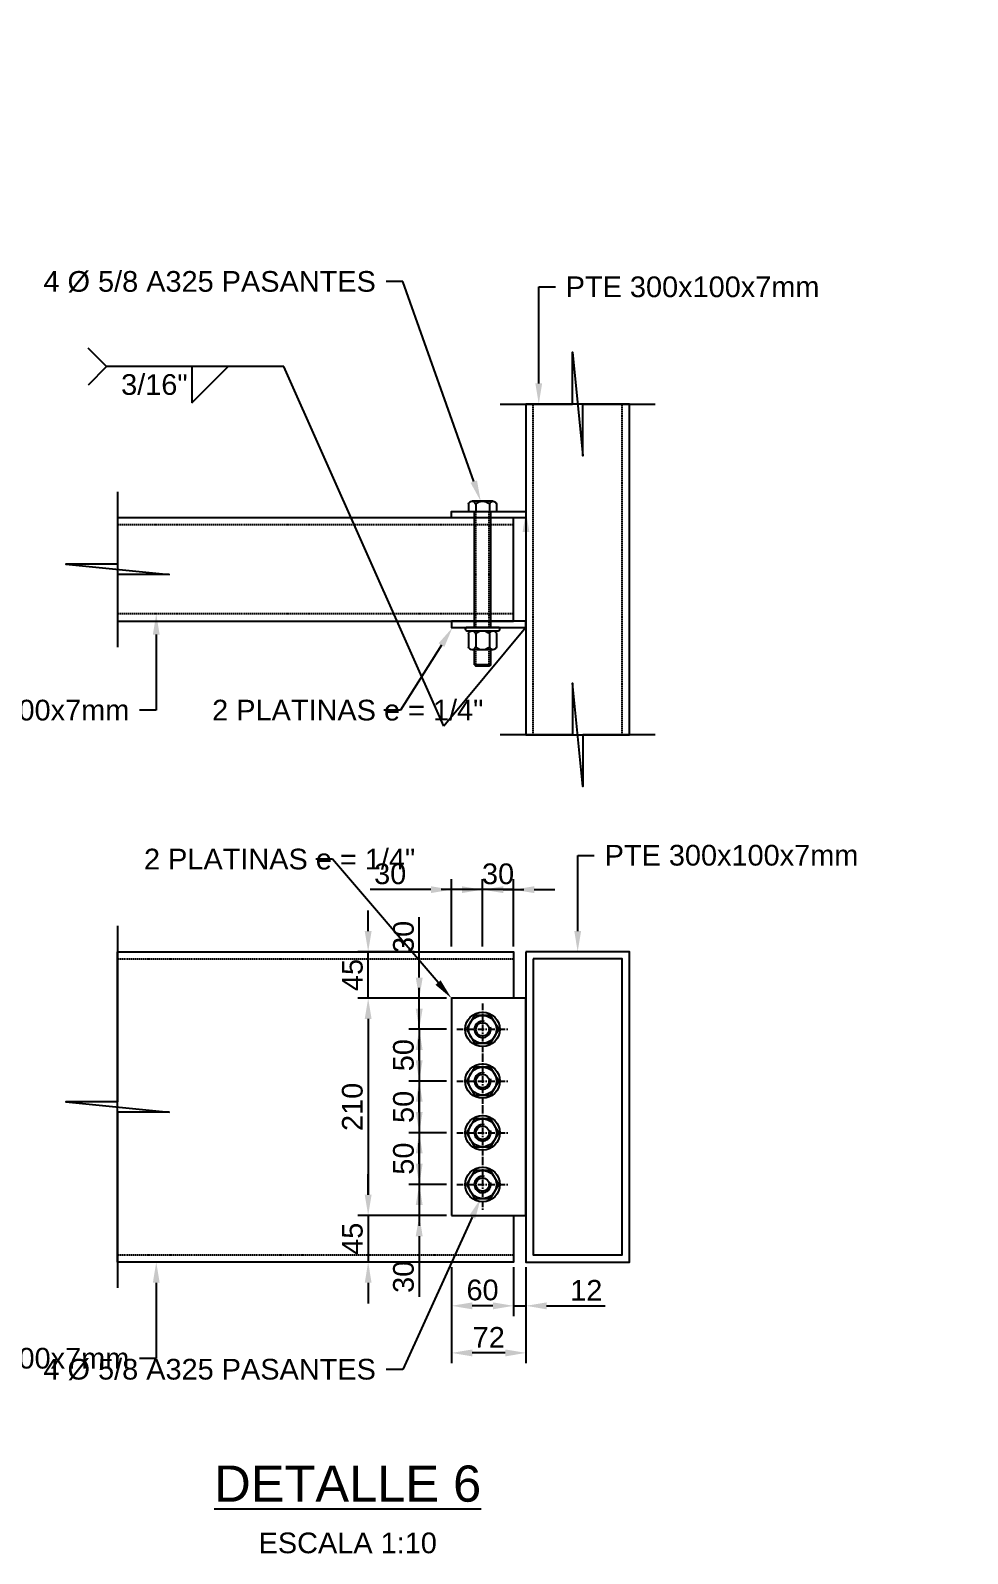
# Model space of a CAD drawing. Header units: millimetres. Extents: x -59786 to 1889966, y -10432 to 69447.
# Drawn here: x 7891 to 8797, y -5837 to -4365 of the extents above; entities that cross this region are included whole.
import ezdxf
from ezdxf import colors
from ezdxf.entities.mleader import LeaderData, LeaderLine
from ezdxf.enums import TextEntityAlignment as Align
from ezdxf.math import Vec2, Vec3

# ---------------------------------------------------------------- set-up
doc = ezdxf.new("R2010")
doc.units = ezdxf.units.MM
doc.header["$LTSCALE"] = 0.2
doc.linetypes.add('CENTER', pattern=[50.8, 31.75, -6.35, 6.35, -6.35])
doc.linetypes.add('HIDDEN', pattern=[9.525, 6.35, -3.175])
for name, color, linetype in [('EE-TEXTO 1', 4, 'Continuous'), ('EE-TEXTO 2', 2, 'Continuous'), ('SIM-COTAS', 1, 'Continuous'), ('SIM-EJES', 8, 'CENTER'), ('SIM-OCULTOS', 8, 'HIDDEN'), ('SIM-PLATINAS', 2, 'Continuous'), ('SIM-PTE 300x100x7', 213, 'Continuous')]:
    doc.layers.add(name, color=color, linetype=linetype)
doc.styles.add('ARIAL EE', font='arial.ttf')
doc.styles.get("Standard").update_dxf_attribs({"font": 'arial.ttf'})
doc.dimstyles.new('EE 1_STANDAR', dxfattribs={"dimtxt": 2, "dimasz": 2, "dimexe": 1, "dimexo": 0.5, "dimgap": 0.5, "dimtad": 1, "dimdec": 0, "dimdsep": 46, "dimtxsty": 'ARIAL EE', "dimcen": 1.5, "dimclrd": 256, "dimclre": 256, "dimclrt": 2, "dimadec": 0, "dimazin": 0, "dimtfac": 1, "dimtdec": 0, "dimtix": 1, "dimtmove": 0, "dimatfit": 2, "dimfxl": 1, "dimlwd": -1, "dimlwe": -1, "dimarcsym": 0})

# ---------------------------------------------------------------- blocks, each defined once
blk = doc.blocks.new('TUERCA 5-8')
blk.add_lwpolyline([(919700.1, -652089.1), (919692.3, -652102.6), (919700.1, -652116.1), (919715.7, -652116.1), (919723.5, -652102.6), (919715.7, -652089.1)], close=True)
for radius in [16.7, 13.5, 6.44]:
    blk.add_circle((919707.9, -652102.6), radius)
blk.add_arc((919707.9, -652102.6), 7.94, 75, 15)
at = {"layer": 'SIM-EJES'}
for p, q in [((919707.9, -652077.6), (919707.9, -652127.6)), ((919682.9, -652102.6), (919732.9, -652102.6))]:
    blk.add_line(p, q, dxfattribs=at)
blk = doc.blocks.new('TUER 5-8')
blk.add_blockref('TUERCA 5-8', (-919707.9, 652102.6))
blk = doc.blocks.new('*D456')
at = {"layer": 'SIM-COTAS', "transparency": 16777216}
for p, q in [((8267.2, -5280.4), (8267.2, -5221.9)), ((8293.4, -5300.4), (8257.2, -5300.4)), ((8267.2, -5330.4), (8267.2, -5300.4)), ((8288.4, -5330.4), (8257.2, -5330.4)), ((8267.2, -5350.4), (8267.2, -5370.4))]:
    blk.add_line(p, q, dxfattribs=at)
at = {"layer": 'SIM-COTAS', "linetype": 'Continuous', "transparency": 16777216}
for points in [[(8263.8, -5280.4), (8270.5, -5280.4), (8267.2, -5300.4)], [(8263.8, -5350.4), (8270.5, -5350.4), (8267.2, -5330.4)]]:
    blk.add_solid(points, dxfattribs=at)
at = {"layer": 'SIM-COTAS', "color": 2, "linetype": 'Continuous', "transparency": 16777216, "insert": (8252, -5241.1), "char_height": 20, "attachment_point": 5, "rotation": 90, "style": 'ARIAL EE'}
blk.add_mtext('30', dxfattribs=at)
blk = doc.blocks.new('*D457')
at = {"layer": 'SIM-COTAS', "transparency": 16777216}
for p, q in [((8267.2, -5310.4), (8267.2, -5290.4)), ((8293.4, -5330.4), (8257.2, -5330.4)), ((8267.2, -5330.4), (8267.2, -5380.4)), ((8293.4, -5380.4), (8257.2, -5380.4)), ((8267.2, -5400.4), (8267.2, -5420.4))]:
    blk.add_line(p, q, dxfattribs=at)
at = {"layer": 'SIM-COTAS', "linetype": 'Continuous', "transparency": 16777216}
for points in [[(8263.8, -5310.4), (8270.5, -5310.4), (8267.2, -5330.4)], [(8263.8, -5400.4), (8270.5, -5400.4), (8267.2, -5380.4)]]:
    blk.add_solid(points, dxfattribs=at)
at = {"layer": 'SIM-COTAS', "color": 2, "linetype": 'Continuous', "transparency": 16777216, "insert": (8252, -5355.4), "char_height": 20, "attachment_point": 5, "rotation": 90, "style": 'ARIAL EE'}
blk.add_mtext('50', dxfattribs=at)
blk = doc.blocks.new('*D458')
at = {"layer": 'SIM-COTAS', "transparency": 16777216}
for p, q in [((8267.2, -5360.4), (8267.2, -5340.4)), ((8293.4, -5380.4), (8257.2, -5380.4)), ((8267.2, -5380.4), (8267.2, -5430.4)), ((8293.4, -5430.4), (8257.2, -5430.4)), ((8267.2, -5450.4), (8267.2, -5470.4))]:
    blk.add_line(p, q, dxfattribs=at)
at = {"layer": 'SIM-COTAS', "linetype": 'Continuous', "transparency": 16777216}
for points in [[(8263.8, -5360.4), (8270.5, -5360.4), (8267.2, -5380.4)], [(8263.8, -5450.4), (8270.5, -5450.4), (8267.2, -5430.4)]]:
    blk.add_solid(points, dxfattribs=at)
at = {"layer": 'SIM-COTAS', "color": 2, "linetype": 'Continuous', "transparency": 16777216, "insert": (8252, -5405.4), "char_height": 20, "attachment_point": 5, "rotation": 90, "style": 'ARIAL EE'}
blk.add_mtext('50', dxfattribs=at)
blk = doc.blocks.new('*D459')
at = {"layer": 'SIM-COTAS', "transparency": 16777216}
for p, q in [((8267.2, -5410.4), (8267.2, -5390.4)), ((8293.4, -5430.4), (8257.2, -5430.4)), ((8267.2, -5430.4), (8267.2, -5480.4)), ((8293.4, -5480.4), (8257.2, -5480.4)), ((8267.2, -5500.4), (8267.2, -5520.4))]:
    blk.add_line(p, q, dxfattribs=at)
at = {"layer": 'SIM-COTAS', "linetype": 'Continuous', "transparency": 16777216}
for points in [[(8263.8, -5410.4), (8270.5, -5410.4), (8267.2, -5430.4)], [(8263.8, -5500.4), (8270.5, -5500.4), (8267.2, -5480.4)]]:
    blk.add_solid(points, dxfattribs=at)
at = {"layer": 'SIM-COTAS', "color": 2, "linetype": 'Continuous', "transparency": 16777216, "insert": (8252, -5455.4), "char_height": 20, "attachment_point": 5, "rotation": 90, "style": 'ARIAL EE'}
blk.add_mtext('50', dxfattribs=at)
blk = doc.blocks.new('*D460')
at = {"layer": 'SIM-COTAS', "transparency": 16777216}
for p, q in [((8267.2, -5460.4), (8267.2, -5440.4)), ((8293.4, -5480.4), (8257.2, -5480.4)), ((8267.2, -5480.4), (8267.2, -5510.4)), ((8293.4, -5510.4), (8257.2, -5510.4)), ((8267.2, -5530.4), (8267.2, -5589))]:
    blk.add_line(p, q, dxfattribs=at)
at = {"layer": 'SIM-COTAS', "linetype": 'Continuous', "transparency": 16777216}
for points in [[(8263.8, -5460.4), (8270.5, -5460.4), (8267.2, -5480.4)], [(8263.8, -5530.4), (8270.5, -5530.4), (8267.2, -5510.4)]]:
    blk.add_solid(points, dxfattribs=at)
at = {"layer": 'SIM-COTAS', "color": 2, "linetype": 'Continuous', "transparency": 16777216, "insert": (8252, -5569.7), "char_height": 20, "attachment_point": 5, "rotation": 90, "style": 'ARIAL EE'}
blk.add_mtext('30', dxfattribs=at)
blk = doc.blocks.new('*D462')
at = {"layer": 'SIM-COTAS', "transparency": 16777216}
for p, q in [((8293.4, -5300.4), (8207.8, -5300.4)), ((8217.8, -5320.4), (8217.8, -5490.4)), ((8293.4, -5510.4), (8207.8, -5510.4))]:
    blk.add_line(p, q, dxfattribs=at)
at = {"layer": 'SIM-COTAS', "linetype": 'Continuous', "transparency": 16777216}
for points in [[(8214.5, -5320.4), (8221.1, -5320.4), (8217.8, -5300.4)], [(8214.5, -5490.4), (8221.1, -5490.4), (8217.8, -5510.4)]]:
    blk.add_solid(points, dxfattribs=at)
at = {"layer": 'SIM-COTAS', "color": 2, "linetype": 'Continuous', "transparency": 16777216, "insert": (8202.6, -5405.4), "char_height": 20, "attachment_point": 5, "rotation": 90, "style": 'ARIAL EE'}
blk.add_mtext('210', dxfattribs=at)
blk = doc.blocks.new('*D461')
at = {"layer": 'SIM-COTAS', "transparency": 16777216}
for p, q in [((8217.8, -5235.4), (8217.8, -5215.4)), ((8262.2, -5255.4), (8207.8, -5255.4)), ((8217.8, -5300.4), (8217.8, -5255.4)), ((8293.4, -5300.4), (8207.8, -5300.4)), ((8217.8, -5320.4), (8217.8, -5340.4))]:
    blk.add_line(p, q, dxfattribs=at)
for points in [[(8214.5, -5235.4), (8221.1, -5235.4), (8217.8, -5255.4)], [(8214.5, -5320.4), (8221.1, -5320.4), (8217.8, -5300.4)]]:
    blk.add_solid(points, dxfattribs=at)
at = {"layer": 'SIM-COTAS', "color": 2, "transparency": 16777216, "insert": (8202.6, -5277.9), "char_height": 20, "attachment_point": 5, "rotation": 90, "style": 'ARIAL EE'}
blk.add_mtext('45', dxfattribs=at)
blk = doc.blocks.new('*D463')
at = {"layer": 'SIM-COTAS', "transparency": 16777216}
for p, q in [((8217.8, -5490.4), (8217.8, -5470.4)), ((8293.4, -5510.4), (8207.8, -5510.4)), ((8217.8, -5510.4), (8217.8, -5555.4)), ((8262.2, -5555.4), (8207.8, -5555.4)), ((8217.8, -5575.4), (8217.8, -5595.4))]:
    blk.add_line(p, q, dxfattribs=at)
for points in [[(8214.5, -5490.4), (8221.1, -5490.4), (8217.8, -5510.4)], [(8214.5, -5575.4), (8221.1, -5575.4), (8217.8, -5555.4)]]:
    blk.add_solid(points, dxfattribs=at)
at = {"layer": 'SIM-COTAS', "color": 2, "transparency": 16777216, "insert": (8202.6, -5532.9), "char_height": 20, "attachment_point": 5, "rotation": 90, "style": 'ARIAL EE'}
blk.add_mtext('45', dxfattribs=at)
blk = doc.blocks.new('*D464')
at = {"layer": 'SIM-COTAS', "transparency": 16777216}
for p, q in [((8358.4, -5560.4), (8358.4, -5607.7)), ((8370.4, -5560.4), (8370.4, -5607.7)), ((8338.4, -5597.7), (8318.4, -5597.7)), ((8358.4, -5597.7), (8370.4, -5597.7)), ((8390.4, -5597.7), (8447, -5597.7))]:
    blk.add_line(p, q, dxfattribs=at)
at = {"layer": 'SIM-COTAS', "linetype": 'Continuous', "transparency": 16777216}
for points in [[(8338.4, -5594.4), (8338.4, -5601.1), (8358.4, -5597.7)], [(8390.4, -5594.4), (8390.4, -5601.1), (8370.4, -5597.7)]]:
    blk.add_solid(points, dxfattribs=at)
at = {"layer": 'SIM-COTAS', "color": 2, "linetype": 'Continuous', "transparency": 16777216, "insert": (8428.7, -5582.7), "char_height": 20, "attachment_point": 5, "style": 'ARIAL EE'}
blk.add_mtext('12', dxfattribs=at)
blk = doc.blocks.new('*D465')
at = {"layer": 'SIM-COTAS', "transparency": 16777216}
for p, q in [((8298.4, -5560.4), (8298.4, -5607.7)), ((8358.4, -5560.4), (8358.4, -5607.7)), ((8338.4, -5597.7), (8318.4, -5597.7))]:
    blk.add_line(p, q, dxfattribs=at)
for points in [[(8318.4, -5594.4), (8318.4, -5601.1), (8298.4, -5597.7)], [(8338.4, -5594.4), (8338.4, -5601.1), (8358.4, -5597.7)]]:
    blk.add_solid(points, dxfattribs=at)
at = {"layer": 'SIM-COTAS', "color": 2, "transparency": 16777216, "insert": (8328.4, -5582.5), "char_height": 20, "attachment_point": 5, "style": 'ARIAL EE'}
blk.add_mtext('60', dxfattribs=at)
blk = doc.blocks.new('*D466')
at = {"layer": 'SIM-COTAS', "transparency": 16777216}
for p, q in [((8298.4, -5560.4), (8298.4, -5653.2)), ((8370.4, -5560.4), (8370.4, -5653.2)), ((8350.4, -5643.2), (8318.4, -5643.2))]:
    blk.add_line(p, q, dxfattribs=at)
for points in [[(8318.4, -5639.9), (8318.4, -5646.6), (8298.4, -5643.2)], [(8350.4, -5639.9), (8350.4, -5646.6), (8370.4, -5643.2)]]:
    blk.add_solid(points, dxfattribs=at)
at = {"layer": 'SIM-COTAS', "color": 2, "transparency": 16777216, "insert": (8334.4, -5628.2), "char_height": 20, "attachment_point": 5, "style": 'ARIAL EE'}
blk.add_mtext('72', dxfattribs=at)
blk = doc.blocks.new('*D467')
at = {"layer": 'SIM-COTAS', "transparency": 16777216}
for p, q in [((8308.4, -5195.4), (8288.4, -5195.4)), ((8328.4, -5250.4), (8328.4, -5185.4)), ((8358.4, -5195.4), (8328.4, -5195.4)), ((8358.4, -5250.4), (8358.4, -5185.4)), ((8378.4, -5195.4), (8398.4, -5195.4))]:
    blk.add_line(p, q, dxfattribs=at)
at = {"layer": 'SIM-COTAS', "linetype": 'Continuous', "transparency": 16777216}
for points in [[(8308.4, -5192.1), (8308.4, -5198.7), (8328.4, -5195.4)], [(8378.4, -5192.1), (8378.4, -5198.7), (8358.4, -5195.4)]]:
    blk.add_solid(points, dxfattribs=at)
at = {"layer": 'SIM-COTAS', "color": 2, "linetype": 'Continuous', "transparency": 16777216, "insert": (8343.4, -5180.2), "char_height": 20, "attachment_point": 5, "style": 'ARIAL EE'}
blk.add_mtext('30', dxfattribs=at)
blk = doc.blocks.new('*D468')
at = {"layer": 'SIM-COTAS', "transparency": 16777216}
for p, q in [((8278.4, -5195.4), (8219.8, -5195.4)), ((8298.4, -5250.4), (8298.4, -5185.4)), ((8328.4, -5195.4), (8298.4, -5195.4)), ((8328.4, -5250.4), (8328.4, -5185.4)), ((8348.4, -5195.4), (8368.4, -5195.4))]:
    blk.add_line(p, q, dxfattribs=at)
at = {"layer": 'SIM-COTAS', "linetype": 'Continuous', "transparency": 16777216}
for points in [[(8278.4, -5192.1), (8278.4, -5198.7), (8298.4, -5195.4)], [(8348.4, -5192.1), (8348.4, -5198.7), (8328.4, -5195.4)]]:
    blk.add_solid(points, dxfattribs=at)
at = {"layer": 'SIM-COTAS', "color": 2, "linetype": 'Continuous', "transparency": 16777216, "insert": (8239.1, -5180.2), "char_height": 20, "attachment_point": 5, "style": 'ARIAL EE'}
blk.add_mtext('30', dxfattribs=at)
blk = doc.blocks.new('*U410')
for p, q in [((-13.5, 119.2), (-13.5, 112.3)), ((-10.3, 122.2), (10.3, 122.2)), ((-6.6, 119.2), (-6.6, 112.3)), ((6.6, 119.2), (6.6, 112.3)), ((13.5, 119.2), (13.5, 112.3)), ((13.5, 112.3), (-13.5, 112.3)), ((-7.9, 0), (-7.9, 112.3)), ((7.9, 0), (7.9, 112.3)), ((-13.5, -6.1), (-13.5, -18.6)), ((-6.6, -6.1), (-6.6, -18.6)), ((6.6, -6.1), (6.6, -18.6)), ((13.5, -6.1), (13.5, -18.6)), ((-10.3, -21.6), (10.3, -21.6)), ((-7.9, -36), (-7.9, -21.6)), ((7.9, -36), (7.9, -21.6)), ((-7.9, -36), (7.9, -36)), ((-7.9, -36), (-6.4, -37.5)), ((-6.4, -37.5), (6.4, -37.5)), ((7.9, -36), (6.4, -37.5))]:
    blk.add_line(p, q)
blk.add_lwpolyline([(-16.7, -1.6), (-16.7, -1.5, -0.414214), (-15.2, 0), (15.2, 0, -0.414214), (16.7, -1.5), (16.7, -1.6, -0.414214), (15.2, -3.1), (-15.2, -3.1, -0.414214)], format="xyb", close=True)
for centre, radius, start, end in [((-10.1, 118.7), 3.47, 7.7682, 172.2318), ((0, 113.4), 8.8, 41.2145, 138.7855), ((10.1, 118.7), 3.47, 7.7682, 172.2318), ((-10.1, -6.6), 3.47, 7.7682, 172.2318), ((0, -11.9), 8.8, 41.2145, 138.7855), ((10.1, -6.6), 3.47, 7.7682, 172.2318), ((-10.1, -18.1), 3.47, 187.7682, 352.2318), ((0, -12.8), 8.8, 221.2145, 318.7855), ((10.1, -18.1), 3.47, 187.7682, 352.2318)]:
    blk.add_arc(centre, radius, start, end)
at = {"layer": 'SIM-OCULTOS'}
for p, q in [((-6.4, 0), (-6.4, 112.3)), ((6.4, 0), (6.4, 112.3)), ((-6.4, -37.5), (-6.4, -21.6)), ((6.4, -37.5), (6.4, -21.8))]:
    blk.add_line(p, q, dxfattribs=at)
blk = doc.blocks.new('AWS-FILL-DER')
at = {"transparency": 16777216}
for p, q in [((-19.75, 0), (-21.53, 1.78)), ((-11.5, -3.5), (-8, 0)), ((-19.75, 0), (-21.53, -1.78)), ((-8, 0), (-19.75, 0)), ((-11.5, 0), (-11.5, -3.5))]:
    blk.add_line(p, q, dxfattribs=at)
at = {"layer": 'EE-TEXTO 2', "color": 2, "transparency": 16777216, "style": 'ARIAL EE'}
for tag, flags, p in [('OBSERVACION', 4, (-21.91, -1.07)), ('VALOR_SOLDADURA', 12, (-11.92, -2.73))]:
    blk.add_attdef(tag, text='', height=2, dxfattribs=dict(at, flags=flags)).set_placement(p, align=Align.RIGHT)
at = {"layer": 'EE-TEXTO 2', "color": 2, "transparency": 16777216, "style": 'ARIAL EE', "flags": 12}
blk.add_attdef('DE-TANTO-CADA-TANTO', (-7.66, -2.68), '', height=2, dxfattribs=at)
blk = doc.blocks.new('TÍTULO')
at = {"layer": 'EE-TEXTO 1', "style": 'ARIAL EE'}
blk.add_attdef('%%UVISTAENPLANTA', text='', height=3.5, dxfattribs=at).set_placement((-0.54, 3.5), align=Align.CENTER)
at = {"layer": 'EE-TEXTO 2', "style": 'ARIAL EE'}
for tag, p in [('SUBTITULO', (-0.77, -1.27)), ('ESCALA1:100', (-0.32, -5.15))]:
    blk.add_attdef(tag, text='', height=2, dxfattribs=at).set_placement(p, align=Align.CENTER)

msp = doc.modelspace()

# ---------------------------------------------------------------- linework, layer by layer
at = {"layer": 'SIM-COTAS'}
for points in [[(8345.396, -4725.93), (8415.396, -4725.93), (8415.396, -4675.93), (8425.396, -4775.93), (8425.396, -4725.93), (8495.396, -4725.93)], [(7975.394, -4810.864), (7975.394, -4880.864), (7925.394, -4880.864), (8025.394, -4890.864), (7975.394, -4890.864), (7975.394, -4960.864)], [(8495.396, -5045.798), (8425.396, -5045.798), (8425.396, -5095.798), (8415.396, -4995.798), (8415.396, -5045.798), (8345.396, -5045.798)], [(7975.394, -5230.419), (7975.394, -5400.419), (7925.394, -5400.419), (8025.394, -5410.419), (7975.394, -5410.419), (7975.394, -5580.419)]]:
    msp.add_lwpolyline(points, dxfattribs=at)
at = {"layer": 'SIM-OCULTOS'}
for p, q in [((8377.396, -5045.798), (8377.396, -4725.93)), ((8463.396, -5045.798), (8463.396, -4725.93)), ((8358.396, -4842.864), (7975.394, -4842.864)), ((8358.396, -4928.864), (7975.394, -4928.864)), ((7975.394, -5262.419), (8358.396, -5262.419)), ((7975.394, -5548.419), (8358.396, -5548.419))]:
    msp.add_line(p, q, dxfattribs=at)
at = {"layer": 'SIM-PLATINAS'}
for points in [[(8370.396, -4835.864), (8298.396, -4835.864), (8298.396, -4829.727), (8370.396, -4829.727)], [(8370.396, -4935.864), (8298.396, -4935.864), (8298.396, -4942.002), (8370.396, -4942.002)], [(8298.396, -5510.419), (8370.396, -5510.419), (8370.396, -5300.419), (8298.396, -5300.419)]]:
    msp.add_lwpolyline(points, close=True, dxfattribs=at)
at = {"layer": 'SIM-PTE 300x100x7'}
for points in [[(8470.396, -5045.798), (8470.396, -4725.93), (8370.396, -4725.93), (8370.396, -5045.798)], [(8358.396, -4835.864), (7975.394, -4835.864), (7975.394, -4935.864), (8358.396, -4935.864)], [(8370.396, -5255.419), (8370.396, -5555.419), (8470.396, -5555.419), (8470.396, -5255.419)], [(8377.396, -5262.419), (8377.396, -5548.419), (8463.396, -5548.419), (8463.396, -5262.419)]]:
    msp.add_lwpolyline(points, close=True, dxfattribs=at)
msp.add_lwpolyline([(8358.396, -5510.419), (8358.396, -5555.419), (7975.394, -5555.419), (7975.394, -5255.419), (8358.396, -5255.419), (8358.396, -5300.419)], dxfattribs=at)

# ---------------------------------------------------------------- block references
at = {"xscale": -1}
msp.add_blockref('*U410', (8328.396, -4942.002), dxfattribs=at)
for p in [(8328.396, -5330.419), (8328.396, -5380.419), (8328.396, -5430.419), (8328.396, -5480.419)]:
    msp.add_blockref('TUER 5-8', p)
at = {"layer": 'EE-TEXTO 1'}
ref = msp.add_blockref('TÍTULO', (8348.938, -5822.064), dxfattribs=dict(at, xscale=10, yscale=10, zscale=10))
ref.add_attrib('ESCALA1:100', 'ESCALA 1:10', dxfattribs={"layer": 'EE-TEXTO 2', "height": 20, "style": 'ARIAL EE'}).set_placement((8198.042, -5836.894), align=Align.CENTER)
ref.add_attrib('%%UVISTAENPLANTA', '%%UDETALLE 6', dxfattribs={"height": 35, "style": 'ARIAL EE'}).set_placement((8198.042, -5787.073), align=Align.CENTER)

# ---------------------------------------------------------------- dimensions: what is measured, and where the dimension line sits
at = {"layer": 'SIM-COTAS', "linetype": 'Continuous'}
for base, p1, p2, picture, middle in [((8298.396, -5195.394), (8328.396, -5255.419), (8298.396, -5255.419), '*D468', (8239.112, -5195.394)), ((8370.396, -5597.747), (8358.396, -5555.419), (8370.396, -5555.419), '*D464', (8428.677, -5597.747))]:
    dim = msp.add_linear_dim(base=base, p1=p1, p2=p2, dimstyle='EE 1_STANDAR', dxfattribs=at)
    dim.commit()
    dim.dimension.update_dxf_attribs({"geometry": picture, "text_midpoint": middle, "dimtype": 160})
dim = msp.add_linear_dim(base=(8328.396, -5195.394), p1=(8358.396, -5255.419), p2=(8328.396, -5255.419), dimstyle='EE 1_STANDAR', dxfattribs=at)
dim.commit()
dim.dimension.update_dxf_attribs({"geometry": '*D467', "text_midpoint": (8343.396, -5180.176)})
at = {"layer": 'SIM-COTAS'}
for base, p1, p2, picture, middle in [((8217.811, -5255.419), (8298.396, -5300.419), (8267.172, -5255.419), '*D461', (8202.641, -5277.919)), ((8217.811, -5555.419), (8298.396, -5510.419), (8267.172, -5555.419), '*D463', (8202.641, -5532.919))]:
    dim = msp.add_linear_dim(base=base, p1=p1, p2=p2, angle=90, dimstyle='EE 1_STANDAR', dxfattribs=at)
    dim.commit()
    dim.dimension.update_dxf_attribs({"geometry": picture, "text_midpoint": middle})
at = {"layer": 'SIM-COTAS', "linetype": 'Continuous'}
for base, p1, p2, picture, middle in [((8267.172, -5330.419), (8298.396, -5300.419), (8293.399, -5330.419), '*D456', (8267.172, -5241.135)), ((8267.172, -5510.419), (8298.396, -5480.419), (8298.396, -5510.419), '*D460', (8267.172, -5569.702))]:
    dim = msp.add_linear_dim(base=base, p1=p1, p2=p2, angle=90, dimstyle='EE 1_STANDAR', dxfattribs=at)
    dim.commit()
    dim.dimension.update_dxf_attribs({"geometry": picture, "text_midpoint": middle, "dimtype": 160})
for base, p1, p2, picture, middle in [((8217.811, -5510.419), (8298.396, -5300.419), (8298.396, -5510.419), '*D462', (8202.6, -5405.419)), ((8267.172, -5380.419), (8298.396, -5330.419), (8298.396, -5380.419), '*D457', (8251.961, -5355.419)), ((8267.172, -5430.419), (8298.396, -5380.419), (8298.396, -5430.419), '*D458', (8251.961, -5405.419)), ((8267.172, -5480.419), (8298.396, -5430.419), (8298.396, -5480.419), '*D459', (8251.961, -5455.419))]:
    dim = msp.add_linear_dim(base=base, p1=p1, p2=p2, angle=90, dimstyle='EE 1_STANDAR', dxfattribs=at)
    dim.commit()
    dim.dimension.update_dxf_attribs({"geometry": picture, "text_midpoint": middle})
at = {"layer": 'SIM-COTAS'}
for base, p1, picture, middle in [((8298.396, -5597.747), (8358.396, -5555.419), '*D465', (8328.396, -5582.535)), ((8298.396, -5643.224), (8370.396, -5555.419), '*D466', (8334.396, -5628.183))]:
    dim = msp.add_linear_dim(base=base, p1=p1, p2=(8298.396, -5555.419), dimstyle='EE 1_STANDAR', dxfattribs=at)
    dim.commit()
    dim.dimension.update_dxf_attribs({"geometry": picture, "text_midpoint": middle})

# ---------------------------------------------------------------- leaders
at = {"layer": 'SIM-COTAS', "linetype": 'Continuous'}
ml = msp.add_multileader_mtext('Standard', dxfattribs=at)
ml.set_content('\\A1;{\\C2;PLATINA e = 3/4"}', color=256)
ml.set_leader_properties()
ml.build(insert=Vec2(0, 0))
ml.multileader.update_dxf_attribs({"dogleg_length": 0.0025, "arrow_head_size": 30, "scale": 15})
ctx = ml.context
ctx.base_point, ctx.scale, ctx.char_height, ctx.arrow_head_size, ctx.landing_gap_size, ctx.plane_origin = Vec3(6683.627, -4381.659), 15, 30, 30, 15, Vec3(3985.809, 3093.86)
notes = []
notes.append((ctx, [(0, (1, 1, 0), (6659.54, -4381.659), (1, 0), 24.087, [(0, [(6614.628, -4569.368)], 0, [])])]))
ctx.mtext.insert, ctx.mtext.width, ctx.mtext.flow_direction = Vec3(6698.627, -4366.393), 174.87091, 5
ml = msp.add_multileader_mtext('Standard', dxfattribs=at)
ml.set_content('\\A1;{\\C2;PTE 300x100x7mm}', color=256)
ml.set_leader_properties()
ml.build(insert=Vec2(0, 0))
ml.multileader.update_dxf_attribs({"dogleg_length": 0.0025, "arrow_head_size": 30, "scale": 15})
ctx = ml.context
ctx.base_point, ctx.scale, ctx.char_height, ctx.arrow_head_size, ctx.landing_gap_size, ctx.plane_origin = Vec3(4145.671, -4459.09), 15, 30, 30, 15, Vec3(1535.369, 2956.216)
notes.append((ctx, [(0, (1, 1, 0), (4121.584, -4459.09), (1, 0), 24.087, [(0, [(4021.019, -4534.913)], 0, [])])]))
ctx.mtext.insert, ctx.mtext.width, ctx.mtext.defined_height, ctx.mtext.flow_direction = Vec3(4160.671, -4443.824), 282.89742, 30.655, 5
ml = msp.add_multileader_mtext('Standard', dxfattribs=at)
ml.set_content('\\A1;{\\C2;PTE 300x100x7mm}', color=256)
ml.set_leader_properties()
ml.build(insert=Vec2(0, 0))
ml.multileader.update_dxf_attribs({"dogleg_length": 0.0025, "arrow_head_size": 30, "scale": 15})
ctx = ml.context
ctx.base_point, ctx.scale, ctx.char_height, ctx.arrow_head_size, ctx.landing_gap_size, ctx.plane_origin = Vec3(6967.35, -4449.945), 15, 30, 30, 15, Vec3(4346.75, 2719.764)
notes.append((ctx, [(0, (1, 1, 0), (6943.263, -4449.945), (1, 0), 24.087, [(0, [(6943.263, -4579.368)], 0, [])])]))
ctx.mtext.insert, ctx.mtext.width, ctx.mtext.defined_height, ctx.mtext.flow_direction = Vec3(6982.35, -4434.679), 282.89742, 30.655, 5
ml = msp.add_multileader_mtext('Standard', dxfattribs=at)
ml.set_content('\\A1;{\\C2;4 Ø 5/8 A325 PASANTES}', color=256)
ml.set_leader_properties()
ml.build(insert=Vec2(0, 0))
ml.multileader.update_dxf_attribs({"dogleg_length": 0.0025, "arrow_head_size": 20, "scale": 10})
ctx = ml.context
ctx.base_point, ctx.scale, ctx.char_height, ctx.arrow_head_size, ctx.landing_gap_size, ctx.plane_origin = Vec3(8052.074, -4607.559), 10, 20, 20, 10, Vec3(5213.025, 2717.007)
ctx.text_align_type = 2
notes.append((ctx, [(1, (1, 1, 0), (8251.311, -4607.559), (-1, 0), 16.058, [(0, [(8326.625, -4819.805)], 0, [])])]))
ctx.mtext.insert, ctx.mtext.width, ctx.mtext.alignment, ctx.mtext.flow_direction = Vec3(8225.253, -4597.389), 172.8348, 3, 5
ml = msp.add_multileader_mtext('Standard', dxfattribs=at)
ml.set_content('\\A1;{\\C2;PTE 300x100x7mm}', color=256)
ml.set_leader_properties()
ml.build(insert=Vec2(0, 0))
ml.multileader.update_dxf_attribs({"dogleg_length": 0.0025, "arrow_head_size": 20, "scale": 10})
ctx = ml.context
ctx.base_point, ctx.scale, ctx.char_height, ctx.arrow_head_size, ctx.landing_gap_size, ctx.plane_origin = Vec3(8398.813, -4612.778), 10, 20, 20, 10, Vec3(5786.242, 2573.202)
notes.append((ctx, [(0, (1, 1, 0), (8382.755, -4612.778), (1, 0), 16.058, [(0, [(8382.755, -4725.93)], 0, [])])]))
ctx.mtext.insert, ctx.mtext.width, ctx.mtext.defined_height, ctx.mtext.flow_direction = Vec3(8408.813, -4602.6), 188.59828, 20.437, 5
ml = msp.add_multileader_mtext('Standard', dxfattribs=at)
ml.set_content('\\A1;{\\C2;PTE 300x100x7mm}', color=256)
ml.set_leader_properties()
ml.build(insert=Vec2(0, 0))
ml.multileader.update_dxf_attribs({"dogleg_length": 0.0025, "arrow_head_size": 20, "scale": 10})
ctx = ml.context
ctx.base_point, ctx.scale, ctx.char_height, ctx.arrow_head_size, ctx.landing_gap_size, ctx.plane_origin = Vec3(8873.846, -4646.335), 10, 20, 20, 10, Vec3(6527.551, 2601.982)
ctx.text_align_type = 2
notes.append((ctx, [(1, (1, 1, 0), (9090.191, -4646.335), (-1, 0), 16.058, [(0, [(9132.61, -4691.384)], 0, [])])]))
ctx.mtext.insert, ctx.mtext.width, ctx.mtext.defined_height, ctx.mtext.alignment, ctx.mtext.flow_direction = Vec3(9064.133, -4636.157), 188.59828, 20.437, 3, 5
at = {"layer": 'SIM-COTAS'}
ml = msp.add_multileader_block('Standard', dxfattribs=at)
ml.set_content('AWS-FILL-DER', color=256, scale=10)
ml.set_attribute('DE-TANTO-CADA-TANTO', '', width=0)
ml.set_attribute('VALOR_SOLDADURA', '3/16"', width=0)
ml.set_attribute('OBSERVACION', '', width=0)
ml.set_leader_properties(color=256)
ml.build(insert=Vec2(0, 0))
ml.multileader.update_dxf_attribs({"arrow_head_size": 20, "scale": 10, "block_connection_type": 1})
ctx = ml.context
ctx.base_point, ctx.scale, ctx.char_height, ctx.arrow_head_size, ctx.landing_gap_size, ctx.plane_origin = Vec3(7964.92, -4689.773), 10, 40, 20, 20, Vec3(8478.202, -4845.112)
ctx.attachment_type = 1
notes.append((ctx, [(0, (1, 1, 0), (8136.323, -4689.773), (-1, 0), 53.903, [(2, [(8370.396, -4829.727), (8370.396, -4942.002), (8290.823, -5037.445)], 0, [])])]))
ctx.block.insert = Vec3(8162.42, -4689.773)
at = {"layer": 'SIM-COTAS', "linetype": 'Continuous'}
ml = msp.add_multileader_mtext('Standard', dxfattribs=at)
ml.set_content('\\A1;{\\C2;PLATINA e = 3/4"}', color=256)
ml.set_leader_properties()
ml.build(insert=Vec2(0, 0))
ml.multileader.update_dxf_attribs({"dogleg_length": 0.0025, "arrow_head_size": 30, "scale": 15})
ctx = ml.context
ctx.base_point, ctx.scale, ctx.char_height, ctx.arrow_head_size, ctx.landing_gap_size, ctx.plane_origin = Vec3(6911.834, -4857.753), 15, 30, 30, 15, Vec3(4258.927, 2566.653)
notes.append((ctx, [(0, (1, 1, 0), (6887.747, -4857.753), (1, 0), 24.087, [(0, [(6887.747, -5096.575)], 0, [])])]))
ctx.mtext.insert, ctx.mtext.width, ctx.mtext.flow_direction = Vec3(6926.834, -4842.487), 174.87091, 5
ml = msp.add_multileader_mtext('Standard', dxfattribs=at)
ml.set_content('\\A1;{\\C2;PTE Ø6"x6mm}', color=256)
ml.set_leader_properties()
ml.build(insert=Vec2(0, 0))
ml.multileader.update_dxf_attribs({"dogleg_length": 0.0025, "arrow_head_size": 20, "scale": 10})
ctx = ml.context
ctx.base_point, ctx.scale, ctx.char_height, ctx.arrow_head_size, ctx.landing_gap_size, ctx.plane_origin = Vec3(9308.705, -4972.925), 10, 20, 20, 10, Vec3(6059.86, 3035.223)
ctx.text_align_type = 2
notes.append((ctx, [(0, (1, 1, 0), (9292.647, -4972.925), (1, 0), 16.058, [(0, [(9258.93, -4878.058)], 0, [])])]))
ctx.mtext.insert, ctx.mtext.width, ctx.mtext.alignment, ctx.mtext.flow_direction = Vec3(9500.097, -4962.523), 257.81295, 3, 5
ml = msp.add_multileader_mtext('Standard', dxfattribs=at)
ml.set_content('\\A1;{\\C2;PTE 300x100x7mm}', color=256)
ml.set_leader_properties()
ml.build(insert=Vec2(0, 0))
ml.multileader.update_dxf_attribs({"dogleg_length": 0.0025, "arrow_head_size": 20, "scale": 10})
ctx = ml.context
ctx.base_point, ctx.scale, ctx.char_height, ctx.arrow_head_size, ctx.landing_gap_size, ctx.plane_origin = Vec3(7796.549, -5021.99), 10, 20, 20, 10, Vec3(10609.406, -12227.996)
ctx.text_align_type = 2
notes.append((ctx, [(0, (1, 1, 0), (8012.893, -5021.99), (-1, 0), 16.058, [(0, [(8012.893, -4928.864)], 0, [])])]))
ctx.mtext.insert, ctx.mtext.width, ctx.mtext.defined_height, ctx.mtext.alignment, ctx.mtext.flow_direction = Vec3(7986.835, -5011.812), 188.59828, 20.437, 3, 5
ml = msp.add_multileader_mtext('Standard', dxfattribs=at)
ml.set_content('\\A1;{\\C2;2 PLATINAS e = 1/4"}', color=256)
ml.set_leader_properties()
ml.build(insert=Vec2(0, 0))
ml.multileader.update_dxf_attribs({"dogleg_length": 1.606, "arrow_head_size": 20, "scale": 10})
ctx = ml.context
ctx.base_point, ctx.scale, ctx.char_height, ctx.arrow_head_size, ctx.landing_gap_size, ctx.plane_origin = Vec3(8056.954, -5021.99), 10, 20, 20, 10, Vec3(5201.445, 2418.924)
notes.append((ctx, [(1, (1, 1, 0), (8249.124, -5021.99), (-1, 0), 16.058, [(0, [(8299.359, -4942.002)], 0, [])])]))
ctx.mtext.insert, ctx.mtext.width, ctx.mtext.flow_direction = Vec3(8066.954, -5011.819), 158.4817, 5
ml = msp.add_multileader_mtext('Standard', dxfattribs=at)
ml.set_content('\\A1;{\\C2;PTE 300x100x7mm}', color=256)
ml.set_leader_properties()
ml.build(insert=Vec2(0, 0))
ml.multileader.update_dxf_attribs({"dogleg_length": 0.0025, "arrow_head_size": 20, "scale": 10})
ctx = ml.context
ctx.base_point, ctx.scale, ctx.char_height, ctx.arrow_head_size, ctx.landing_gap_size, ctx.plane_origin = Vec3(8436.454, -5162.293), 10, 20, 20, 10, Vec3(5823.883, 2043.713)
notes.append((ctx, [(0, (1, 1, 0), (8420.396, -5162.293), (1, 0), 16.058, [(0, [(8420.396, -5255.419)], 0, [])])]))
ctx.mtext.insert, ctx.mtext.width, ctx.mtext.defined_height, ctx.mtext.flow_direction = Vec3(8446.454, -5152.116), 188.59828, 20.437, 5
ml = msp.add_multileader_mtext('Standard', dxfattribs=at)
ml.set_content('\\A1;{\\C2;2 PLATINAS e = 1/4"}', color=256)
ml.set_leader_properties()
ml.build(insert=Vec2(0, 0))
ml.multileader.update_dxf_attribs({"dogleg_length": 1.606, "arrow_head_size": 20, "scale": 10})
ctx = ml.context
ctx.base_point, ctx.scale, ctx.char_height, ctx.arrow_head_size, ctx.landing_gap_size, ctx.plane_origin = Vec3(7991.052, -5165.995), 10, 20, 20, 10, Vec3(5200.481, 2283.931)
notes.append((ctx, [(1, (1, 1, 0), (8183.221, -5165.995), (-1, 0), 16.058, [(0, [(8298.396, -5300.419)], 0, [])])]))
ctx.mtext.insert, ctx.mtext.width, ctx.mtext.flow_direction = Vec3(8001.052, -5155.825), 167.41161, 5
ml = msp.add_multileader_mtext('Standard', dxfattribs=at)
ml.set_content('\\A1;{\\C2;DESCANSO EN LAMINA e = 3/16"}', color=256)
ml.set_leader_properties()
ml.build(insert=Vec2(0, 0))
ml.multileader.update_dxf_attribs({"dogleg_length": 0.0025, "arrow_head_size": 20, "scale": 10})
ctx = ml.context
ctx.base_point, ctx.scale, ctx.char_height, ctx.arrow_head_size, ctx.landing_gap_size, ctx.plane_origin = Vec3(9874.623, -5248.409), 10, 20, 20, 10, Vec3(12461.027, 2056.978)
ctx.text_align_type = 2
notes.append((ctx, [(0, (1, 1, 0), (10130.79, -5248.409), (-1, 0), 16.058, [(0, [(10133.02, -5365.281)], 0, [])])]))
ctx.mtext.insert, ctx.mtext.rotation, ctx.mtext.width, ctx.mtext.defined_height, ctx.mtext.alignment, ctx.mtext.flow_direction = Vec3(10104.732, -5238.231), 6.28318531, 248.64309, 20.437, 3, 5
ml = msp.add_multileader_mtext('Standard', dxfattribs=at)
ml.set_content('\\A1;{\\C2;PTE 300x100x7mm}', color=256)
ml.set_leader_properties()
ml.build(insert=Vec2(0, 0))
ml.multileader.update_dxf_attribs({"dogleg_length": 0.0025, "arrow_head_size": 20, "scale": 10})
ctx = ml.context
ctx.base_point, ctx.scale, ctx.char_height, ctx.arrow_head_size, ctx.landing_gap_size, ctx.plane_origin = Vec3(8873.846, -5268.639), 10, 20, 20, 10, Vec3(6527.551, 1979.677)
ctx.text_align_type = 2
notes.append((ctx, [(1, (1, 1, 0), (9090.191, -5268.639), (-1, 0), 16.058, [(0, [(9124.064, -5319.455)], 0, [])])]))
ctx.mtext.insert, ctx.mtext.width, ctx.mtext.defined_height, ctx.mtext.alignment, ctx.mtext.flow_direction = Vec3(9064.133, -5258.462), 188.59828, 20.437, 3, 5
ml = msp.add_multileader_mtext('Standard', dxfattribs=at)
ml.set_content('\\A1;{\\C2;PTE 300x100x7mm}', color=256)
ml.set_leader_properties()
ml.build(insert=Vec2(0, 0))
ml.multileader.update_dxf_attribs({"dogleg_length": 0.0025, "arrow_head_size": 30, "scale": 15})
ctx = ml.context
ctx.base_point, ctx.scale, ctx.char_height, ctx.arrow_head_size, ctx.landing_gap_size, ctx.plane_origin = Vec3(4669.521, -5443.3), 15, 30, 30, 15, Vec3(2048.921, 1962.185)
notes.append((ctx, [(0, (1, 1, 0), (4645.434, -5443.3), (1, 0), 24.087, [(0, [(4645.434, -5336.947)], 0, [])])]))
ctx.mtext.insert, ctx.mtext.width, ctx.mtext.defined_height, ctx.mtext.flow_direction = Vec3(4684.521, -5428.034), 282.89742, 30.655, 5
ml = msp.add_multileader_mtext('Standard', dxfattribs=at)
ml.set_content('\\A1;{\\C2;2 PLATINAS e = 1/4"}', color=256)
ml.set_leader_properties()
ml.build(insert=Vec2(0, 0))
ml.multileader.update_dxf_attribs({"dogleg_length": 0.0025, "arrow_head_size": 30, "scale": 15})
ctx = ml.context
ctx.base_point, ctx.scale, ctx.char_height, ctx.arrow_head_size, ctx.landing_gap_size, ctx.plane_origin = Vec3(6672.795, -5498.79), 15, 30, 30, 15, Vec3(3915.22, 1928.557)
notes.append((ctx, [(0, (1, 1, 0), (6648.708, -5498.79), (1, 0), 24.087, [(0, [(6511.733, -5370.575)], 0, [])])]))
ctx.mtext.insert, ctx.mtext.width, ctx.mtext.flow_direction = Vec3(6687.795, -5483.534), 244.54929, 5
ml = msp.add_multileader_mtext('Standard', dxfattribs=at)
ml.set_content('\\A1;{\\C2;PTE 300x100x7mm}', color=256)
ml.set_leader_properties()
ml.build(insert=Vec2(0, 0))
ml.multileader.update_dxf_attribs({"dogleg_length": 0.0025, "arrow_head_size": 30, "scale": 15})
ctx = ml.context
ctx.base_point, ctx.scale, ctx.char_height, ctx.arrow_head_size, ctx.landing_gap_size, ctx.plane_origin = Vec3(7038.099, -5520.857), 15, 30, 30, 15, Vec3(4417.499, 1884.628)
notes.append((ctx, [(0, (1, 1, 0), (7014.012, -5520.857), (1, 0), 24.087, [(0, [(7014.012, -5414.504)], 0, [])])]))
ctx.mtext.insert, ctx.mtext.width, ctx.mtext.defined_height, ctx.mtext.flow_direction = Vec3(7053.099, -5505.591), 282.89742, 30.655, 5
ml = msp.add_multileader_mtext('Standard', dxfattribs=at)
ml.set_content('\\A1;{\\C2;PTE 50x50x3mm}', color=256)
ml.set_leader_properties()
ml.build(insert=Vec2(0, 0))
ml.multileader.update_dxf_attribs({"dogleg_length": 0.0025, "arrow_head_size": 20, "scale": 10})
ctx = ml.context
ctx.base_point, ctx.scale, ctx.char_height, ctx.arrow_head_size, ctx.landing_gap_size, ctx.plane_origin = Vec3(9870.019, -5497.032), 10, 20, 20, 10, Vec3(12385.537, 1779.101)
ctx.text_align_type = 2
notes.append((ctx, [(0, (1, 1, 0), (10055.3, -5497.032), (-1, 0), 16.058, [(0, [(10083.02, -5420.03)], 0, [])])]))
ctx.mtext.insert, ctx.mtext.rotation, ctx.mtext.width, ctx.mtext.defined_height, ctx.mtext.alignment, ctx.mtext.flow_direction = Vec3(10029.242, -5486.855), 6.28318531, 188.59828, 20.437, 3, 5
ml = msp.add_multileader_mtext('Standard', dxfattribs=at)
ml.set_content('\\A1;{\\C2;PTE 250x250x8mm}', color=256)
ml.set_leader_properties()
ml.build(insert=Vec2(0, 0))
ml.multileader.update_dxf_attribs({"dogleg_length": 0.0025, "arrow_head_size": 30, "scale": 15})
ctx = ml.context
ctx.base_point, ctx.scale, ctx.char_height, ctx.arrow_head_size, ctx.landing_gap_size, ctx.plane_origin = Vec3(3330.542, -5572.144), 15, 30, 30, 15, Vec3(6332.977, 1807.218)
notes.append((ctx, [(0, (1, 1, 0), (3746.736, -5572.144), (-1, 0), 24.087, [(0, [(3846.019, -5490.084)], 0, [])])]))
ctx.mtext.insert, ctx.mtext.rotation, ctx.mtext.width, ctx.mtext.defined_height, ctx.mtext.flow_direction = Vec3(3345.542, -5556.889), 6.28318531, 381.67817, 95.651, 5
ml = msp.add_multileader_mtext('Standard', dxfattribs=at)
ml.set_content('\\A1;{\\C2;4 Ø 5/8 A325 PASANTES}', color=256)
ml.set_leader_properties()
ml.build(insert=Vec2(0, 0))
ml.multileader.update_dxf_attribs({"dogleg_length": 0.0025, "arrow_head_size": 20, "scale": 10})
ctx = ml.context
ctx.base_point, ctx.scale, ctx.char_height, ctx.arrow_head_size, ctx.landing_gap_size, ctx.plane_origin = Vec3(8052.074, -5659.166), 10, 20, 20, 10, Vec3(5213.025, 1657.958)
ctx.text_align_type = 2
notes.append((ctx, [(1, (1, 1, 0), (8251.311, -5659.166), (-1, 0), 16.058, [(0, [(8326.625, -5493.926)], 0, [])])]))
ctx.mtext.insert, ctx.mtext.width, ctx.mtext.alignment, ctx.mtext.flow_direction = Vec3(8225.253, -5648.995), 172.8348, 3, 5
ml = msp.add_multileader_mtext('Standard', dxfattribs=at)
ml.set_content('\\A1;{\\C2;PTE 300x100x7mm}', color=256)
ml.set_leader_properties()
ml.build(insert=Vec2(0, 0))
ml.multileader.update_dxf_attribs({"dogleg_length": 0.0025, "arrow_head_size": 20, "scale": 10})
ctx = ml.context
ctx.base_point, ctx.scale, ctx.char_height, ctx.arrow_head_size, ctx.landing_gap_size, ctx.plane_origin = Vec3(7796.549, -5648.544), 10, 20, 20, 10, Vec3(10609.406, -12854.551)
ctx.text_align_type = 2
notes.append((ctx, [(0, (1, 1, 0), (8012.893, -5648.544), (-1, 0), 16.058, [(0, [(8012.893, -5555.419)], 0, [])])]))
ctx.mtext.insert, ctx.mtext.width, ctx.mtext.defined_height, ctx.mtext.alignment, ctx.mtext.flow_direction = Vec3(7986.835, -5638.367), 188.59828, 20.437, 3, 5
ml = msp.add_multileader_mtext('Standard', dxfattribs=at)
ml.set_content('\\A1;{\\C2;PTE Ø6"x6mm}', color=256)
ml.set_leader_properties()
ml.build(insert=Vec2(0, 0))
ml.multileader.update_dxf_attribs({"dogleg_length": 0.0025, "arrow_head_size": 20, "scale": 10})
ctx = ml.context
ctx.base_point, ctx.scale, ctx.char_height, ctx.arrow_head_size, ctx.landing_gap_size, ctx.plane_origin = Vec3(9343.672, -5610.9), 10, 20, 20, 10, Vec3(6059.86, 2415.736)
ctx.text_align_type = 2
notes.append((ctx, [(0, (1, 1, 0), (9327.614, -5610.9), (1, 0), 16.058, [(0, [(9258.064, -5611.003)], 0, [])])]))
ctx.mtext.insert, ctx.mtext.width, ctx.mtext.alignment, ctx.mtext.flow_direction = Vec3(9535.064, -5600.498), 257.81295, 3, 5
for ctx, leaders in notes:
    for number, flags, end, landing, length, lines in leaders:
        leader = LeaderData()
        leader.index, (leader.has_last_leader_line, leader.has_dogleg_vector, leader.attachment_direction) = number, flags
        leader.last_leader_point, leader.dogleg_vector, leader.dogleg_length = Vec3(end), Vec3(landing), length
        for number, points, colour, breaks in lines:
            line = LeaderLine()
            line.index, line.vertices, line.color, line.breaks = number, Vec3.list(points), colors.encode_raw_color(colour), breaks
            leader.lines.append(line)
        ctx.leaders.append(leader)

doc.saveas('drawing.dxf')
